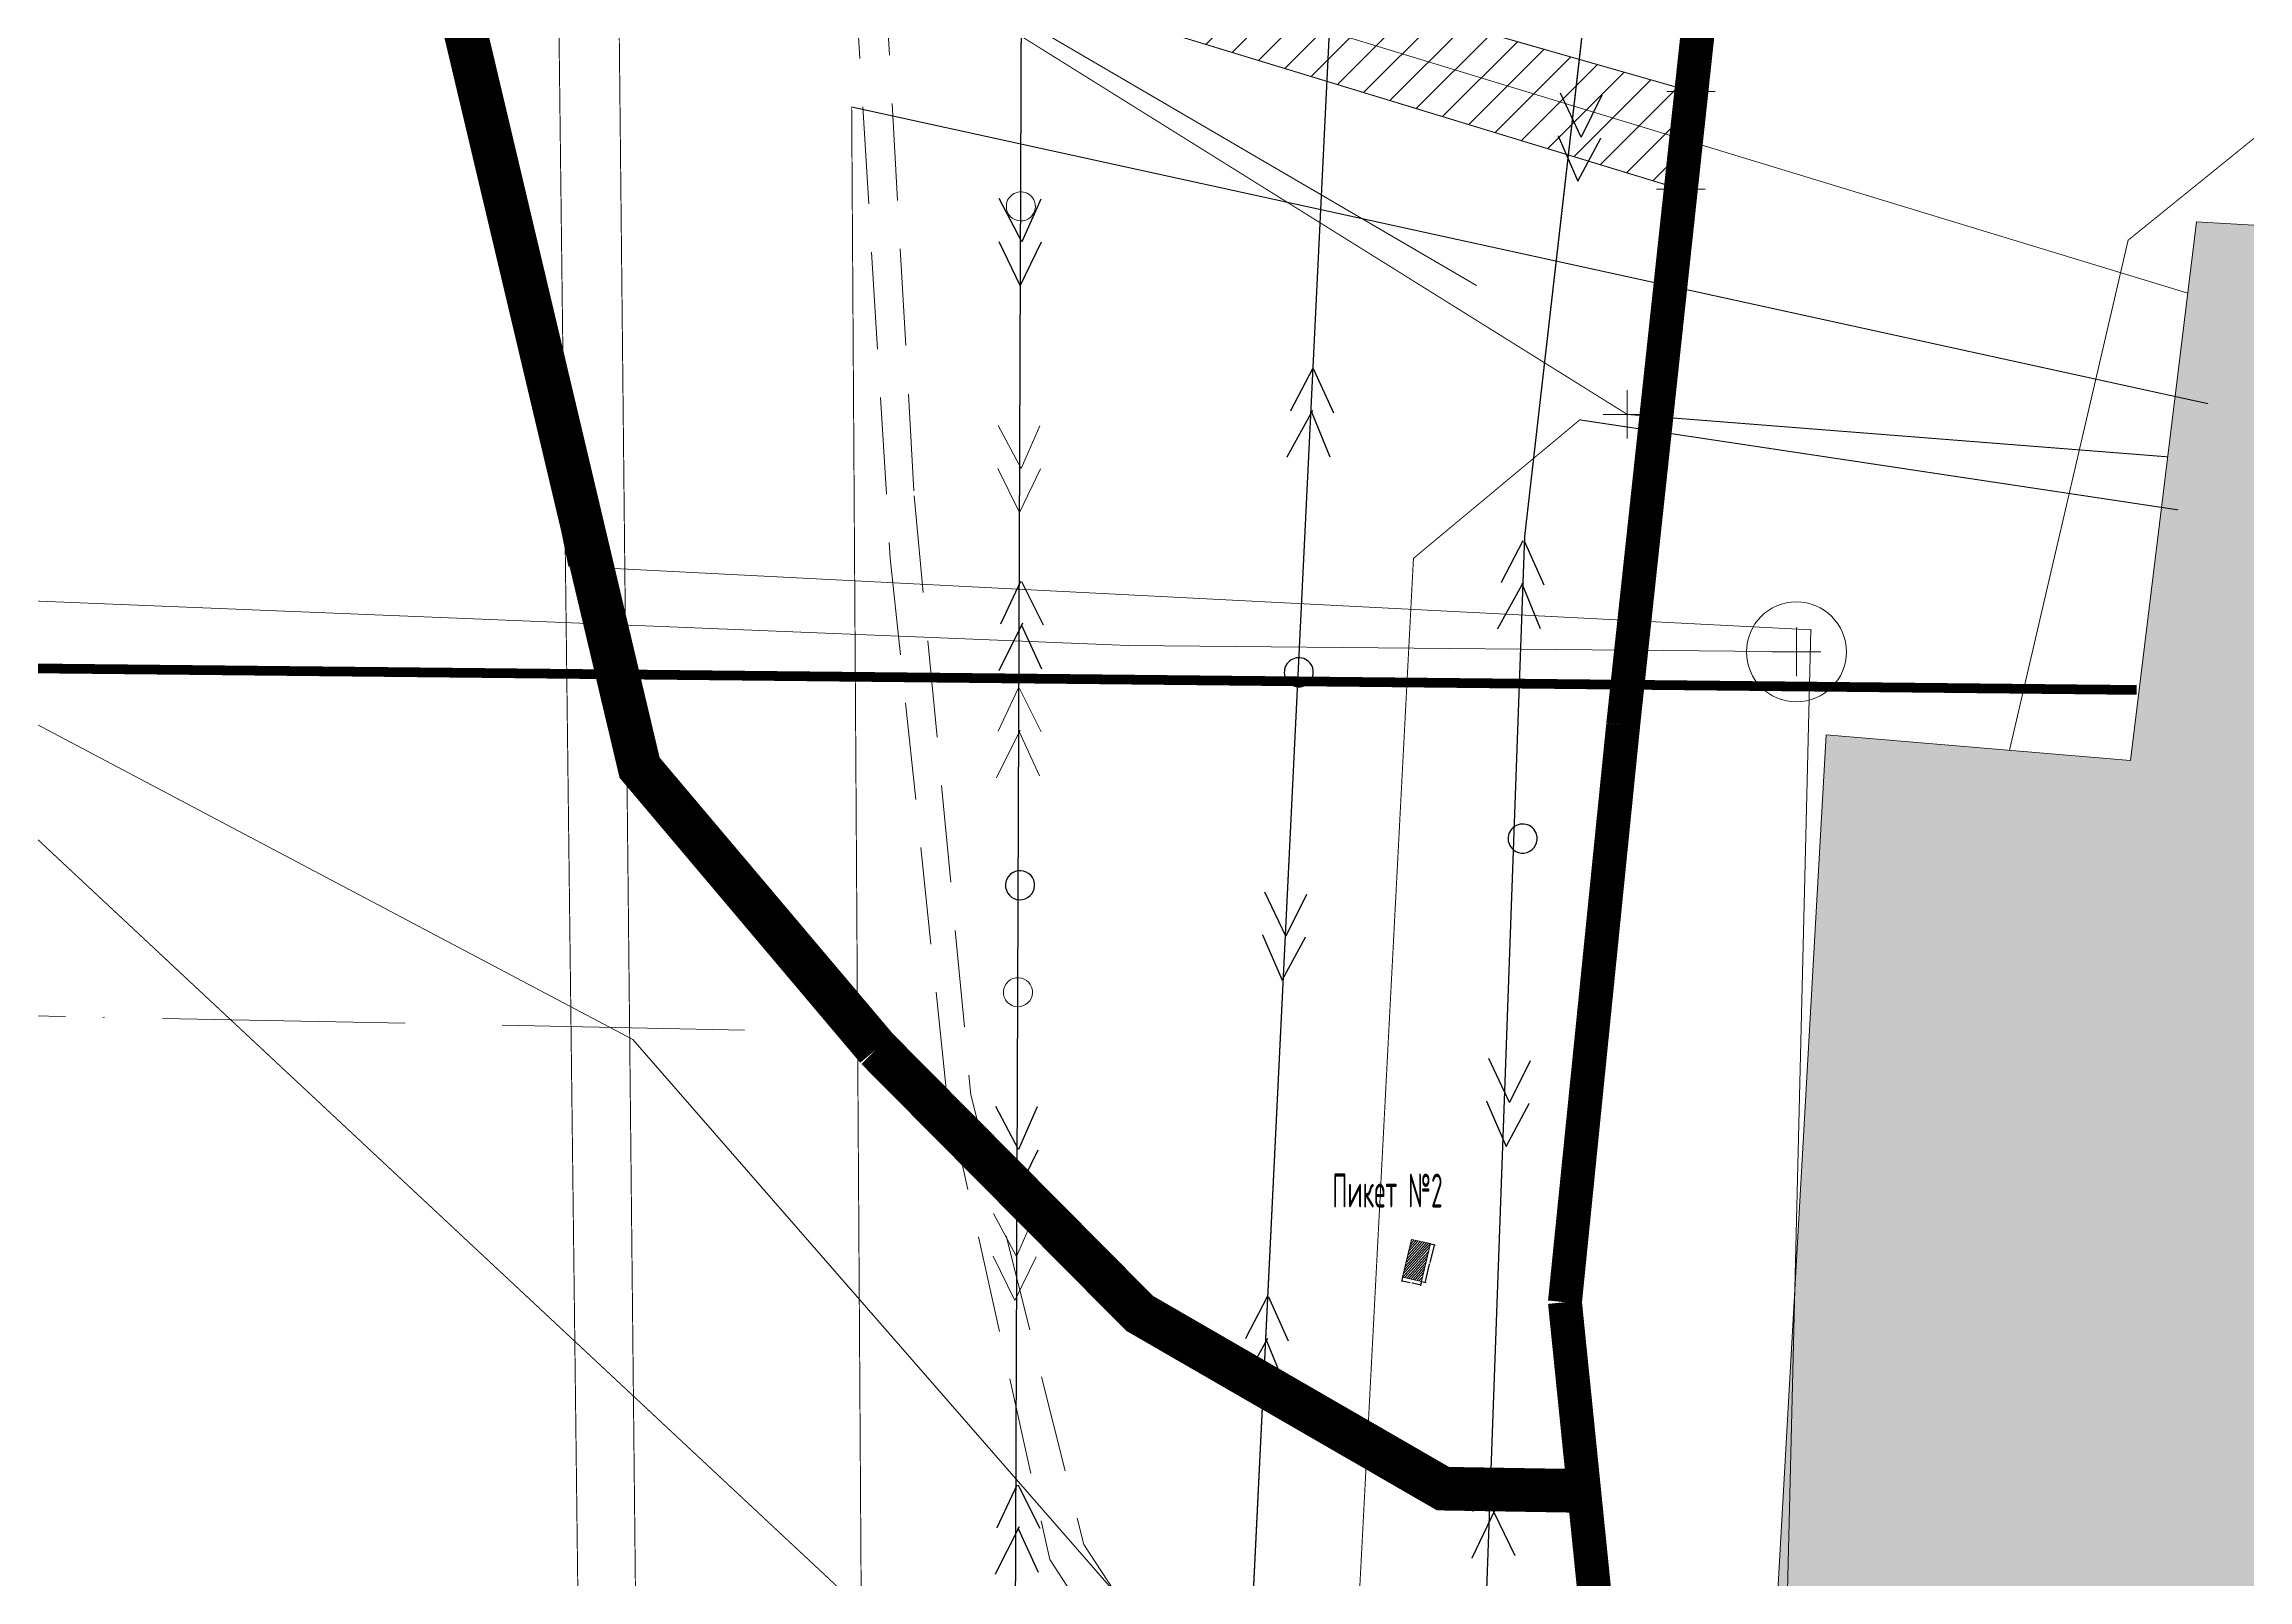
# Model space of a CAD drawing. Header units: millimetres. Extents: x 519 to 9564855, y -810 to 5021775.
# Drawn here: x 9530375.5 to 9530829.8, y 4995339.7 to 4995656.5 of the extents above; entities that cross this region are included whole.
import ezdxf

# ---------------------------------------------------------------- set-up
doc = ezdxf.new("R2010")
doc.units = ezdxf.units.MM
doc.header["$LTSCALE"] = 2
doc.header["$MEASUREMENT"] = 0
doc.header["$PDMODE"] = 2
doc.header["$PDSIZE"] = 5
for name, pattern in [('92051501$0$DASHED', [0.75, 0.5, -0.25]), ('92051501$0$GROUND1', [60, 50, -10]), ('92051501$0$GROUND2', [35, 25, -10]), ('DASHED', [0.75, 0.5, -0.25]), ('HIDDEN2', [4.7625, 3.175, -1.5875])]:
    doc.linetypes.add(name, pattern=pattern)
for name, color, linetype in [('FIBERGLASS', 212, 'Continuous'), ('Layer1', 1, 'Continuous'), ('OilColl&Flowlines', 3, 'Continuous'), ('PPLINE_WAT', 7, 'WTR_LINE'), ('ROAD_ASF', 9, 'Continuous'), ('ROAD_FIELD', 255, '92051501$0$GROUND2'), ('ROAD_GROUND', 9, 'Continuous'), ('водавод', 5, 'Continuous'), ('Скважины 2019г.', 241, 'Continuous'), ('Скважины на 2015 год', 7, 'Continuous')]:
    doc.layers.add(name, color=color, linetype=linetype)
for name, color, linetype, lineweight in [('Land lease as of 24.06.2004', 47, 'HIDDEN2', 70), ('PPLINE_GAS', 4, 'GAS_LINE', 30), ('СНГ_трубопроводы', 244, 'Continuous', 50), ('Электро', 1, 'Continuous', 30), ('Электроснаб', 1, 'Continuous', 18), ('Электроснабжене', 1, 'Continuous', 18)]:
    doc.layers.add(name, color=color, linetype=linetype, lineweight=lineweight)
doc.styles.add('92051501$0$STANDARD', font='simplex.shx')
doc.styles.get("Standard").update_dxf_attribs({"font": 'isocpeur.ttf', "width": 0.5})
doc.linetypes.add('GAS_LINE', pattern='A,0.5,-0.2,["G",92051501$0$STANDARD,S=0.1,R=0,X=-0.1,Y=-0.05],-0.05', length=0.75)
doc.linetypes.add('WTR_LINE', pattern='A,0.5,-0.2,["W",92051501$0$STANDARD,S=0.1,R=0,X=-0.1,Y=-0.05],-0.05', length=0.75)
doc.dimstyles.get("Standard").update_dxf_attribs({"dimtxt": 0.18, "dimasz": 0.18, "dimexe": 0.18, "dimexo": 0.0625, "dimgap": 0.09, "dimtad": 0, "dimtih": 1, "dimtoh": 1, "dimdec": 4, "dimzin": 0, "dimdsep": 46, "dimtxsty": 'Standard', "dimcen": 0.09, "dimadec": 0, "dimazin": 0, "dimtfac": 1, "dimtdec": 4, "dimtofl": 0, "dimtmove": 0, "dimatfit": 3, "dimfxl": 0, "dimtolj": 1, "dimtzin": 0, "dimarcsym": 0})

# ---------------------------------------------------------------- blocks, each defined once
blk = doc.blocks.new('*D27')
at = {"color": 0, "lineweight": -2, "transparency": 16777216}
for p, q in [((9530662.03, 4995408.71), (9530661.18, 4995405.17)), ((9530661.34, 4995409.06), (9530662.25, 4995408.84)), ((9530660.24, 4995401.28), (9530661.09, 4995404.81)), ((9530659.46, 4995401.28), (9530660.37, 4995401.06))]:
    blk.add_line(p, q, dxfattribs=at)
for points in [[(9530662.01, 4995408.71), (9530662.06, 4995408.7), (9530662.08, 4995408.88)], [(9530660.21, 4995401.29), (9530660.27, 4995401.27), (9530660.2, 4995401.1)]]:
    blk.add_solid(points, dxfattribs=at)
at = {"layer": 'DEFPOINTS', "color": 0, "lineweight": -2, "transparency": 16777216}
for p in [(9530661.28, 4995409.07), (9530659.4, 4995401.3), (9530660.2, 4995401.1)]:
    blk.add_point(p, dxfattribs=at)
at = {"color": 0, "lineweight": 0, "transparency": 16777216, "insert": (9530661.14, 4995404.99), "char_height": 0.18, "attachment_point": 5}
blk.add_mtext('\\A1;8.0000', dxfattribs=at)
blk = doc.blocks.new('*D28')
at = {"color": 0, "lineweight": -2, "transparency": 16777216}
for p, q in [((9530655.49, 4995402.11), (9530655.29, 4995401.25)), ((9530655.51, 4995401.39), (9530657.03, 4995401.05)), ((9530659.06, 4995400.59), (9530657.54, 4995400.93)), ((9530659.39, 4995401.24), (9530659.2, 4995400.38))]:
    blk.add_line(p, q, dxfattribs=at)
for points in [[(9530655.51, 4995401.42), (9530655.5, 4995401.36), (9530655.33, 4995401.43)], [(9530659.07, 4995400.62), (9530659.05, 4995400.56), (9530659.23, 4995400.55)]]:
    blk.add_solid(points, dxfattribs=at)
at = {"layer": 'DEFPOINTS', "color": 0, "lineweight": -2, "transparency": 16777216}
for p in [(9530655.5, 4995402.18), (9530659.23, 4995400.55), (9530659.4, 4995401.3)]:
    blk.add_point(p, dxfattribs=at)
at = {"color": 0, "lineweight": 0, "transparency": 16777216, "insert": (9530657.28, 4995400.99), "char_height": 0.18, "attachment_point": 5}
blk.add_mtext('\\A1;4.0000', dxfattribs=at)

msp = doc.modelspace()

# ---------------------------------------------------------------- hatches: boundary and pattern name
at = {"lineweight": 0}
h = msp.add_hatch(dxfattribs=at)
h.set_pattern_fill('ANSI31', color=256, scale=3, angle=3, style=0)
h.set_pattern_definition([(48, (2e-07, 3e-08), (-0.278679309554, 0.250923977385), [])])
h.paths.add_polyline_path([(9530659.40236, 4995401.2969), (9530661.28345, 4995409.07259), (9530657.38105, 4995409.95081), (9530655.49996, 4995402.17511)])
at = {"layer": 'Скважины на 2015 год', "linetype": 'ByBlock', "lineweight": 0, "ltscale": 5}
h = msp.add_hatch(color=5, dxfattribs=at)
h.paths.add_polyline_path([(9530805.61651, 4995508.68813), (9530819.182, 4995619.791), (9530904.52888, 4995614.95434), (9530911.12794, 4995698.22004), (9530982.589, 4995696.397), (9531100.72, 4995697.03), (9531083.73, 4995330.44), (9531124.26, 4995324.38), (9531120.63, 4995239.2), (9531076.56, 4995236.27), (9531057.11, 4995223.88), (9531026.3908, 4995177.59186), (9530724.97244, 4995197.21636), (9530742.875, 4995513.972)])
h.paths.add_polyline_path([(9530852.69888, 4995481.11432), (9530916.32169, 4995510.78212), (9530902.62885, 4995540.14649), (9530839.00605, 4995510.47869)], flags=24)
at = {"layer": 'Электроснаб', "linetype": 'ByBlock', "lineweight": 0, "ltscale": 50}
h = msp.add_hatch(dxfattribs=at)
h.set_pattern_fill('ANSI31', color=6, scale=40)
h.set_pattern_definition([(45, (0, 0), (-3.535533906, 3.535533906), [])])
h.paths.add_polyline_path([(9530475.86491, 4996107.68157), (9530466.4, 4996105.7), (9530472.98598, 4996070.62604), (9530477.45462, 4996070.65339), (9530477.48697, 4996065.36721), (9530484.43833, 4996063.74657)])
h.paths.add_polyline_path([(9530484.43833, 4996063.74657), (9530477.48697, 4996065.36721), (9530473.97748, 4996065.34574), (9530486.24771, 4996000), (9530496.87776, 4996000)])
h.paths.add_polyline_path([(9530471.9, 4996128), (9530448.8, 4996123.2), (9530452.09443, 4996110.72109), (9530464.03886, 4996113.82954), (9530464.06905, 4996113.8374), (9530472.27951, 4996070.62172), (9530472.98598, 4996070.62604), (9530466.4, 4996105.7), (9530475.86491, 4996107.68157)])
h.paths.add_polyline_path([(9530496.87776, 4996000), (9530486.24771, 4996000), (9530499.3877, 4995930.02235), (9530536.73907, 4995739.15421), (9530545.7, 4995739.5), (9530545.74984, 4995749.55211)])
h.paths.add_polyline_path([(9530548.87924, 4995733.5153), (9530545.74984, 4995749.55211), (9530545.7, 4995739.5), (9530536.73907, 4995739.15421), (9530542.64589, 4995708.96997)])
h.paths.add_polyline_path([(9530548.87924, 4995733.5153), (9530542.64589, 4995708.96997), (9530549, 4995676.5), (9530549.20199, 4995676.43838), (9530555.31776, 4995700.52071)])
h.paths.add_polyline_path([(9530577.08023, 4995686.15553), (9530557, 4995691.9), (9530555.31776, 4995700.52071), (9530549.20199, 4995676.43838), (9530577.01239, 4995667.95443)])
h.paths.add_polyline_path([(9530577.08023, 4995686.15553), (9530577.01239, 4995667.95443), (9530712.9, 4995626.5), (9530715, 4995646.7)])

# ---------------------------------------------------------------- linework, layer by layer
at = {"color": 0, "linetype": 'ByBlock', "lineweight": 0, "ltscale": 80}
for p, q in [((9530655.49996, 4995402.17511), (9530657.38105, 4995409.95081)), ((9530661.28345, 4995409.07259), (9530657.38105, 4995409.95081)), ((9530659.40236, 4995401.2969), (9530661.28345, 4995409.07259)), ((9530659.40236, 4995401.2969), (9530655.49996, 4995402.17511))]:
    msp.add_line(p, q, dxfattribs=at)
at = {"color": 4, "linetype": 'ByBlock', "lineweight": 0, "ltscale": 50}
msp.add_circle((9530736.72, 4995531.11), 10.2995, dxfattribs=at)
msp.add_point((9530736.72, 4995531.11), dxfattribs=at)
at = {"layer": 'FIBERGLASS', "color": 5, "linetype": '92051501$0$DASHED', "lineweight": 0, "ltscale": 20}
for p, q in [((9530542.43785, 4995673.41593), (9530549.92225, 4995550.41149)), ((9530548.61951, 4995674.14474), (9530554.84477, 4995563.27119)), ((9530554.84477, 4995563.27119), (9530566.53105, 4995439.78521)), ((9530554.84477, 4995563.27119), (9530566.53105, 4995439.78521)), ((9530549.92225, 4995550.41149), (9530561.58506, 4995439.7667)), ((9530561.58506, 4995439.7667), (9530582.82062, 4995343.96294)), ((9530566.53105, 4995439.78521), (9530589.79296, 4995347.05993)), ((9530589.79296, 4995347.05993), (9530697.58208, 4995182.48399)), ((9530582.82062, 4995343.96294), (9530689.10369, 4995180.55515))]:
    msp.add_line(p, q, dxfattribs=at)
at = {"layer": 'FIBERGLASS', "color": 3, "linetype": 'ByBlock', "lineweight": 0, "ltscale": 50, "const_width": 0.2}
msp.add_lwpolyline([(9529366.4667, 4997403.7465), (9529741.26666, 4996500.95701), (9529818.7477, 4996314.3266), (9529857.2424, 4996261.7656), (9530067.141, 4996017.978), (9530314.74518, 4995835.32196), (9530437.3451, 4995745.1597), (9530595.23581, 4995646.6188), (9530701.85, 4995580.08), (9530813.26463, 4995571.32707)], dxfattribs=at)
at = {"layer": 'Land lease as of 24.06.2004', "color": 35, "linetype": 'DASHED', "lineweight": 0, "ltscale": 5, "const_width": 7}
for points in [[(9530701, 4995516), (9530718, 4995674)], [(9530701, 4995516), (9530689, 4995397)], [(9530710, 4995190), (9530689, 4995397)]]:
    msp.add_lwpolyline(points, dxfattribs=at)
at = {"layer": 'Layer1', "color": 0, "linetype": 'ByBlock', "lineweight": 0, "ltscale": 7}
msp.add_lwpolyline([(9530705.86, 4995224.04), (9530694.2161, 4995224.7241), (9530496.8516, 4995451.2056), (9530321.195, 4995544.0739), (9530194.95182, 4995724.42032), (9529958.1212, 4996062.6051), (9529913.3441, 4996125.1016), (9529861.114, 4996201.55859), (9529820.4402, 4996261.5967), (9529804.0007, 4996285.0545), (9529552.49028, 4996889.06007), (9529469.41148, 4997088.57491), (9529372.94876, 4997320.23138), (9529335.4325, 4997410.4927), (9529333.52687, 4997409.72992), (9529332.368, 4997409.2843), (9529331.3384, 4997408.9399), (9529329.6465, 4997412.7738), (9529323.0895, 4997417.5883), (9529323.7919, 4997418.5782), (9529325.3863, 4997419.3087)], dxfattribs=at)
at = {"layer": 'OilColl&Flowlines', "lineweight": 0, "const_width": 2}
for points in [[(9530806.837, 4995523.255), (9530339.037, 4995528.055), (9530144.337, 4995536.055), (9530050.037, 4995550.355), (9529994.137, 4995575.755), (9529937.937, 4995624.755), (9529375.237, 4996306.955), (9528765.35976, 4997356.77311), (9528762.737, 4997359.155), (9528761.337, 4997358.355), (9528740.537, 4997345.955), (9528751.237, 4997325.455)], [(9530806.837, 4995523.255), (9530339.037, 4995528.055), (9530144.337, 4995536.055), (9530050.037, 4995550.355), (9529994.137, 4995575.755), (9529937.937, 4995624.755), (9529375.237, 4996306.955), (9528770.50245, 4997347.9207)]]:
    msp.add_lwpolyline(points, dxfattribs=at)
at = {"layer": 'PPLINE_GAS', "lineweight": 0, "ltscale": 25}
for p, q in [((9530321.37, 4995543.76), (9530599, 4995532.42)), ((9530599, 4995532.42), (9530738.71, 4995531.15))]:
    msp.add_line(p, q, dxfattribs=at)
at = {"layer": 'PPLINE_GAS', "lineweight": 0, "ltscale": 50, "const_width": 0.2, "elevation": -22.11667}
msp.add_lwpolyline([(9531428.43368, 4995646.2956), (9531421.9011, 4995614.96949), (9531056.33128, 4995710.59703), (9530920.87655, 4995709.72907), (9530805.09982, 4995616.00193)], dxfattribs=at)
at = {"layer": 'PPLINE_GAS', "lineweight": 0, "ltscale": 50, "const_width": 0.2}
msp.add_lwpolyline([(9530805.09982, 4995616.00193), (9530780.63798, 4995510.79174)], dxfattribs=at)
at = {"layer": 'PPLINE_WAT', "lineweight": 0}
for points in [[(9529883.32282, 4997282.6639), (9530269.337, 4996603.155), (9530483.637, 4995548.755), (9530739.837, 4995535.655)], [(9530739.72262, 4995535.66085), (9530732.11524, 4995224.23663)]]:
    msp.add_lwpolyline(points, dxfattribs=at)
at = {"layer": 'ROAD_ASF', "color": 252, "linetype": 'ByBlock', "lineweight": 0, "const_width": 9, "flags": 128}
msp.add_lwpolyline([(9530547.17638, 4995449.2736), (9530498.24565, 4995507.22834), (9530450.45834, 4995709.22274), (9530357.64544, 4996213.1923), (9530336.67243, 4996336.47039), (9530300.77759, 4996533.05073), (9530255.65976, 4996678.56575), (9530156.87029, 4996851.90357)], dxfattribs=at)
at = {"layer": 'ROAD_FIELD', "lineweight": 0, "flags": 128}
msp.add_lwpolyline([(9525235.764, 4999937.663), (9525214.39793, 4999829.87718), (9525321.24899, 4999667.56701), (9525352.23578, 4999589.6154), (9525343.68774, 4999507.39244), (9525314.86562, 4999410.99821), (9525458.57511, 4999034.13591), (9525576.409, 4998966.23), (9526584.332, 4998370.48), (9527466.568, 4997825.709), (9528210.595, 4997352.658), (9528869.07269, 4996898.17941), (9528972.75783, 4996662.28052), (9529123.69984, 4996420.82557), (9529215.75408, 4996285.60314), (9529485.58681, 4996011.89516), (9529675.24078, 4995836.771), (9529872.299, 4995626.546), (9529974.57266, 4995534.13463), (9530170.987, 4995478.846), (9530259.524, 4995458.31), (9530549.231, 4995452.531), (9530549.231, 4995452.531), (9530549.231, 4995452.531), (9530549.231, 4995452.531)], dxfattribs=at)
at = {"layer": 'ROAD_FIELD', "linetype": '92051501$0$GROUND1', "lineweight": 0}
msp.add_lwpolyline([(9528141.037, 4997533.455), (9528157.237, 4997016.555), (9528167.837, 4996637.255), (9528194.237, 4995623.855), (9528179.537, 4995423.155), (9528144.137, 4995197.755), (9528175.637, 4995235.355), (9528263.037, 4995273.855), (9528445.537, 4995407.855), (9528674.437, 4995530.655), (9528943.637, 4995664.755), (9528969.437, 4995666.755), (9529352.937, 4995551.255), (9529540.57899, 4995513.34668), (9529950.237, 4995430.355), (9530122.90704, 4995390.99497), (9530268.337, 4995442.655), (9530387.95842, 4995455.74803)], dxfattribs=at)
at = {"layer": 'ROAD_GROUND', "color": 252, "lineweight": 0, "const_width": 9}
msp.add_lwpolyline([(9530547.17638, 4995449.2736), (9530589.39476, 4995406.71846), (9530601.32334, 4995394.69474), (9530621.56985, 4995382.99369), (9530663.86734, 4995358.54874), (9530690.54846, 4995358.11112)], dxfattribs=at)
at = {"layer": 'водавод', "color": 5, "linetype": 'ByBlock', "lineweight": 0, "ltscale": 50, "const_width": 0.2}
msp.add_lwpolyline([(9530692.84, 4995223.1), (9530587.7339, 4995292.7989), (9530310.10361, 4995552.30313), (9530258.7695, 4995637.4242), (9530100.15255, 4995864.29945), (9530096.56465, 4995869.43135), (9530086.75579, 4995883.4613), (9530073.9541, 4995901.77199), (9530035.89085, 4995956.21517), (9529934.3598, 4996101.4385), (9529867.015, 4996187.8337), (9529825.58227, 4996251.51486), (9529818.5918, 4996269.2838), (9529804.7664, 4996289.0861), (9529738.86292, 4996447.31373), (9529651.32944, 4996657.47279), (9529531.82243, 4996944.3971), (9529455.82454, 4997126.86039), (9529449.1388, 4997142.91218), (9529408.37217, 4997240.78874), (9529354.23365, 4997370.76988), (9529334.62668, 4997417.84425)], dxfattribs=at)
at = {"layer": 'водавод', "color": 5, "linetype": 'ByBlock', "lineweight": 0, "ltscale": 50}
msp.add_point((9530701.85, 4995580.08), dxfattribs=at)
at = {"layer": 'Скважины 2019г.', "color": 0, "linetype": 'ByBlock', "lineweight": 0, "ltscale": 50, "const_width": 0.2}
msp.add_lwpolyline([(9530715, 4995646.7), (9530712.9, 4995626.5), (9530549, 4995676.5), (9530463.6, 4996112.9), (9530452.1, 4996110.7), (9530448.8, 4996123.2), (9530471.9, 4996128), (9530557, 4995691.9), (9530715, 4995646.7)], dxfattribs=at)
at = {"layer": 'Скважины 2019г.', "color": 0, "linetype": 'ByBlock', "lineweight": 0, "ltscale": 50}
for p in [(9530715, 4995646.7), (9530712.9, 4995626.5)]:
    msp.add_point(p, dxfattribs=at)
at = {"layer": 'Скважины на 2015 год', "color": 5, "linetype": 'ByBlock', "lineweight": 0, "ltscale": 5}
for p, q in [((9530805.61651, 4995508.68813), (9530819.182, 4995619.791)), ((9530819.182, 4995619.791), (9530904.52888, 4995614.95434)), ((9530724.97244, 4995197.21636), (9530742.875, 4995513.972)), ((9530742.875, 4995513.972), (9530805.61651, 4995508.68813))]:
    msp.add_line(p, q, dxfattribs=at)
at = {"layer": 'СНГ_трубопроводы', "color": 5, "linetype": '92051501$0$GROUND1', "lineweight": 0, "ltscale": 2}
msp.add_line((9530083.67948, 4995949.77941), (9530694.99202, 4995592.5173), dxfattribs=at)
at = {"layer": 'Электро'}
for p, q in [((9530573.81914, 4994811.1866), (9530585.91914, 4998057.6866)), ((9530642.71914, 4995706.9866), (9530602.51914, 4994880.8866)), ((9530680.71914, 4995554.8866), (9530696.51914, 4995692.7866)), ((9530692.36875, 4995637.26695), (9530688.05399, 4995646.34254)), ((9530696.61691, 4995645.88587), (9530692.36875, 4995637.26695)), ((9530687.58359, 4995637.52215), (9530691.63305, 4995628.20799)), ((9530691.63305, 4995628.20799), (9530696.39835, 4995637.05205)), ((9530577.06406, 4995615.69873), (9530572.35726, 4995624.57732)), ((9530580.93195, 4995624.49487), (9530577.06406, 4995615.69873)), ((9530572.27232, 4995615.74481), (9530576.7245, 4995606.61629)), ((9530576.7245, 4995606.61629), (9530581.09921, 4995615.65993)), ((9530636.94647, 4995589.44775), (9530632.44646, 4995580.84227)), ((9530637.19832, 4995589.43432), (9530641.26123, 4995580.37216)), ((9530636.9932, 4995580.85251), (9530631.68388, 4995571.27928)), ((9530636.72792, 4995580.61393), (9530640.52553, 4995571.3132)), ((9530672.01914, 4995313.2866), (9530680.71914, 4995554.8866)), ((9530680.33239, 4995554.03968), (9530675.83238, 4995545.4342)), ((9530680.58424, 4995554.02625), (9530684.64715, 4995544.96409)), ((9530576.73574, 4995545.59087), (9530572.61565, 4995536.79716)), ((9530576.98793, 4995545.58844), (9530581.44254, 4995536.71228)), ((9530680.37913, 4995545.44444), (9530675.06981, 4995535.87121)), ((9530680.11384, 4995545.20586), (9530683.91146, 4995535.90512)), ((9530577.15762, 4995537.00586), (9530572.27124, 4995527.21)), ((9530576.903, 4995536.75593), (9530581.10298, 4995527.62983)), ((9530631.46583, 4995472.47433), (9530627.15108, 4995481.54991)), ((9530635.714, 4995481.09324), (9530631.46583, 4995472.47433)), ((9530626.68067, 4995472.72952), (9530630.73014, 4995463.41536)), ((9530630.73014, 4995463.41536), (9530635.49544, 4995472.25942)), ((9530677.59776, 4995438.17927), (9530673.283, 4995447.25486)), ((9530681.84592, 4995446.79819), (9530677.59776, 4995438.17927)), ((9530576.36632, 4995428.48971), (9530571.65951, 4995437.3683)), ((9530580.23421, 4995437.28584), (9530576.36632, 4995428.48971)), ((9530672.8126, 4995438.43447), (9530676.86206, 4995429.1203)), ((9530676.86206, 4995429.1203), (9530681.62737, 4995437.96436)), ((9530571.57458, 4995428.53578), (9530576.02675, 4995419.40726)), ((9530576.02675, 4995419.40726), (9530580.40146, 4995428.4509)), ((9530627.63434, 4995398.08592), (9530623.13433, 4995389.48044)), ((9530627.88619, 4995398.07249), (9530631.9491, 4995389.01033)), ((9530627.68108, 4995389.49068), (9530622.37176, 4995379.91745)), ((9530627.41579, 4995389.2521), (9530631.21341, 4995379.95137)), ((9530673.99521, 4995362.68385), (9530670.01718, 4995353.82498)), ((9530674.24742, 4995362.68548), (9530678.84429, 4995353.88215)), ((9530576.04136, 4995359.28514), (9530571.92127, 4995350.49143)), ((9530576.29355, 4995359.28271), (9530580.74816, 4995350.40655)), ((9530674.5552, 4995354.10675), (9530669.82709, 4995344.23351)), ((9530674.30463, 4995353.85275), (9530678.65093, 4995344.79542)), ((9530576.46324, 4995350.70014), (9530571.57686, 4995340.90427)), ((9530576.20862, 4995350.4502), (9530580.4086, 4995341.3241))]:
    msp.add_line(p, q, dxfattribs=at)
for centre, start, end in [((9530634.14589, 4995526.9061), 17.5436722, 197.5436722), ((9530634.14589, 4995526.9061), 197.5436722, 17.5436722), ((9530680.27781, 4995492.61105), 17.5436722, 197.5436722), ((9530680.27781, 4995492.61105), 197.5436722, 17.5436722), ((9530576.66782, 4995482.98659), 20.0454833, 200.0454833), ((9530576.66782, 4995482.98659), 200.0454833, 20.0454833)]:
    msp.add_arc(centre, 3, start, end, dxfattribs=at)
at = {"layer": 'Электроснаб', "color": 1, "linetype": 'ByBlock', "lineweight": 0}
msp.add_line((9530573.81914, 4994811.1866), (9530585.91914, 4998057.6866), dxfattribs=at)
at = {"layer": 'Электроснаб', "color": 1, "lineweight": 0}
for p, q in [((9530642.71914, 4995706.9866), (9530602.51914, 4994880.8866)), ((9530680.71914, 4995554.8866), (9530696.51914, 4995692.7866)), ((9530692.36875, 4995637.26695), (9530688.05399, 4995646.34254)), ((9530696.61691, 4995645.88587), (9530692.36875, 4995637.26695)), ((9530687.58359, 4995637.52215), (9530691.63305, 4995628.20799)), ((9530691.63305, 4995628.20799), (9530696.39835, 4995637.05205)), ((9530636.94647, 4995589.44775), (9530632.44646, 4995580.84227)), ((9530637.19832, 4995589.43432), (9530641.26123, 4995580.37216)), ((9530636.9932, 4995580.85251), (9530631.68388, 4995571.27928)), ((9530576.88964, 4995568.90047), (9530572.18284, 4995577.77906)), ((9530580.75753, 4995577.69661), (9530576.88964, 4995568.90047)), ((9530636.72792, 4995580.61393), (9530640.52553, 4995571.3132)), ((9530572.0979, 4995568.94655), (9530576.55008, 4995559.81803)), ((9530576.55008, 4995559.81803), (9530580.92479, 4995568.86167)), ((9530672.01914, 4995313.2866), (9530680.71914, 4995554.8866)), ((9530680.33239, 4995554.03968), (9530675.83238, 4995545.4342)), ((9530680.58424, 4995554.02625), (9530684.64715, 4995544.96409)), ((9530680.37913, 4995545.44444), (9530675.06981, 4995535.87121)), ((9530680.11384, 4995545.20586), (9530683.91146, 4995535.90512)), ((9530576.30868, 4995523.52695), (9530572.18859, 4995514.73324)), ((9530576.56087, 4995523.52453), (9530581.01548, 4995514.64836)), ((9530576.73056, 4995514.94195), (9530571.84418, 4995505.14608)), ((9530576.47594, 4995514.69202), (9530580.67592, 4995505.56591)), ((9530631.46583, 4995472.47433), (9530627.15108, 4995481.54991)), ((9530635.714, 4995481.09324), (9530631.46583, 4995472.47433)), ((9530626.68067, 4995472.72952), (9530630.73014, 4995463.41536)), ((9530630.73014, 4995463.41536), (9530635.49544, 4995472.25942)), ((9530677.59776, 4995438.17927), (9530673.283, 4995447.25486)), ((9530681.84592, 4995446.79819), (9530677.59776, 4995438.17927)), ((9530672.8126, 4995438.43447), (9530676.86206, 4995429.1203)), ((9530676.86206, 4995429.1203), (9530681.62737, 4995437.96436)), ((9530575.93926, 4995406.42579), (9530571.23246, 4995415.30438)), ((9530579.80715, 4995415.22193), (9530575.93926, 4995406.42579)), ((9530571.14752, 4995406.47187), (9530575.5997, 4995397.34335)), ((9530575.5997, 4995397.34335), (9530579.97441, 4995406.38699)), ((9530627.63434, 4995398.08592), (9530623.13433, 4995389.48044)), ((9530627.88619, 4995398.07249), (9530631.9491, 4995389.01033)), ((9530627.68108, 4995389.49068), (9530622.37176, 4995379.91745)), ((9530627.41579, 4995389.2521), (9530631.21341, 4995379.95137)), ((9530673.99521, 4995362.68385), (9530670.01718, 4995353.82498)), ((9530674.24742, 4995362.68548), (9530678.84429, 4995353.88215)), ((9530576.04136, 4995359.28514), (9530571.92127, 4995350.49143)), ((9530576.29355, 4995359.28271), (9530580.74816, 4995350.40655)), ((9530674.5552, 4995354.10675), (9530669.82709, 4995344.23351)), ((9530674.30463, 4995353.85275), (9530678.65093, 4995344.79542)), ((9530576.46324, 4995350.70014), (9530571.57686, 4995340.90427)), ((9530576.20862, 4995350.4502), (9530580.4086, 4995341.3241))]:
    msp.add_line(p, q, dxfattribs=at)
at = {"layer": 'Электроснаб', "linetype": 'ByBlock', "lineweight": 0, "ltscale": 50}
msp.add_line((9530554.32975, 4995685.29928), (9530817.38843, 4995605.10148), dxfattribs=at)
at = {"layer": 'Электроснаб', "color": 1, "lineweight": 0}
for centre, start, end in [((9530576.84472, 4995622.96761), 20.0454832, 200.0454832), ((9530576.84472, 4995622.96761), 200.0454832, 20.0454832), ((9530634.14589, 4995526.9061), 17.5436722, 197.5436722), ((9530634.14589, 4995526.9061), 197.5436722, 17.5436722), ((9530680.27781, 4995492.61105), 17.5436722, 197.5436722), ((9530680.27781, 4995492.61105), 197.5436722, 17.5436722), ((9530576.24077, 4995460.92267), 20.0454833, 200.0454833), ((9530576.24077, 4995460.92267), 200.0454833, 20.0454833)]:
    msp.add_arc(centre, 3, start, end, dxfattribs=at)
at = {"layer": 'Электроснабжене', "color": 1, "linetype": 'ByBlock', "lineweight": 0}
msp.add_line((9530573.81914, 4994811.1866), (9530585.91914, 4998057.6866), dxfattribs=at)
at = {"layer": 'Электроснабжене', "color": 1, "lineweight": 0}
for p, q in [((9530642.71914, 4995706.9866), (9530602.51914, 4994880.8866)), ((9530680.71914, 4995554.8866), (9530696.51914, 4995692.7866)), ((9530692.36875, 4995637.26695), (9530688.05399, 4995646.34254)), ((9530696.61691, 4995645.88587), (9530692.36875, 4995637.26695)), ((9530687.58359, 4995637.52215), (9530691.63305, 4995628.20799)), ((9530691.63305, 4995628.20799), (9530696.39835, 4995637.05205)), ((9530636.94647, 4995589.44775), (9530632.44646, 4995580.84227)), ((9530637.19832, 4995589.43432), (9530641.26123, 4995580.37216)), ((9530636.9932, 4995580.85251), (9530631.68388, 4995571.27928)), ((9530576.88964, 4995568.90047), (9530572.18284, 4995577.77906)), ((9530580.75753, 4995577.69661), (9530576.88964, 4995568.90047)), ((9530636.72792, 4995580.61393), (9530640.52553, 4995571.3132)), ((9530572.0979, 4995568.94655), (9530576.55008, 4995559.81803)), ((9530576.55008, 4995559.81803), (9530580.92479, 4995568.86167)), ((9530672.01914, 4995313.2866), (9530680.71914, 4995554.8866)), ((9530680.33239, 4995554.03968), (9530675.83238, 4995545.4342)), ((9530680.58424, 4995554.02625), (9530684.64715, 4995544.96409)), ((9530680.37913, 4995545.44444), (9530675.06981, 4995535.87121)), ((9530680.11384, 4995545.20586), (9530683.91146, 4995535.90512)), ((9530576.30868, 4995523.52695), (9530572.18859, 4995514.73324)), ((9530576.56087, 4995523.52453), (9530581.01548, 4995514.64836)), ((9530576.73056, 4995514.94195), (9530571.84418, 4995505.14608)), ((9530576.47594, 4995514.69202), (9530580.67592, 4995505.56591)), ((9530631.46583, 4995472.47433), (9530627.15108, 4995481.54991)), ((9530635.714, 4995481.09324), (9530631.46583, 4995472.47433)), ((9530626.68067, 4995472.72952), (9530630.73014, 4995463.41536)), ((9530630.73014, 4995463.41536), (9530635.49544, 4995472.25942)), ((9530677.59776, 4995438.17927), (9530673.283, 4995447.25486)), ((9530681.84592, 4995446.79819), (9530677.59776, 4995438.17927)), ((9530672.8126, 4995438.43447), (9530676.86206, 4995429.1203)), ((9530676.86206, 4995429.1203), (9530681.62737, 4995437.96436)), ((9530575.93926, 4995406.42579), (9530571.23246, 4995415.30438)), ((9530579.80715, 4995415.22193), (9530575.93926, 4995406.42579)), ((9530571.14752, 4995406.47187), (9530575.5997, 4995397.34335)), ((9530575.5997, 4995397.34335), (9530579.97441, 4995406.38699)), ((9530627.63434, 4995398.08592), (9530623.13433, 4995389.48044)), ((9530627.88619, 4995398.07249), (9530631.9491, 4995389.01033)), ((9530627.68108, 4995389.49068), (9530622.37176, 4995379.91745)), ((9530627.41579, 4995389.2521), (9530631.21341, 4995379.95137)), ((9530673.99521, 4995362.68385), (9530670.01718, 4995353.82498)), ((9530674.24742, 4995362.68548), (9530678.84429, 4995353.88215)), ((9530576.04136, 4995359.28514), (9530571.92127, 4995350.49143)), ((9530576.29355, 4995359.28271), (9530580.74816, 4995350.40655)), ((9530674.5552, 4995354.10675), (9530669.82709, 4995344.23351)), ((9530674.30463, 4995353.85275), (9530678.65093, 4995344.79542)), ((9530576.46324, 4995350.70014), (9530571.57686, 4995340.90427)), ((9530576.20862, 4995350.4502), (9530580.4086, 4995341.3241))]:
    msp.add_line(p, q, dxfattribs=at)
at = {"layer": 'Электроснабжене', "linetype": 'ByBlock', "lineweight": 0, "ltscale": 50, "const_width": 0.2}
msp.add_lwpolyline([(9531094.63686, 4995682.09184), (9531025.03872, 4995876.12022), (9530481.36482, 4995681.10396), (9530490.0206, 4994964.12277), (9530689.72996, 4994802.69625)], dxfattribs=at)
at = {"layer": 'Электроснабжене', "linetype": 'ByBlock', "lineweight": 0, "ltscale": 50, "const_width": 0.2, "elevation": 0}
for points in [[(9530697.06271, 4994809.55002), (9530501.21405, 4994969.89085), (9530493.88011, 4995675.12934), (9531019.00232, 4995863.33109), (9531085.22409, 4995678.71548)], [(9530724.05188, 4994675.07886), (9530738.94611, 4994825.43968), (9530546.00565, 4995010.82213), (9530541.96303, 4995643.47352), (9530821.59472, 4995582.28169)], [(9530708.77232, 4994805.24393), (9530728.77092, 4995124.94628), (9530638.34905, 4995177.91727), (9530657.77554, 4995550.39466), (9530692.06328, 4995578.95021), (9530815.40388, 4995560.3891)]]:
    msp.add_lwpolyline(points, dxfattribs=at)
at = {"layer": 'Электроснабжене', "color": 1, "lineweight": 0}
for centre, start, end in [((9530576.84472, 4995622.96761), 20.0454832, 200.0454832), ((9530576.84472, 4995622.96761), 200.0454832, 20.0454832), ((9530634.14589, 4995526.9061), 17.5436722, 197.5436722), ((9530634.14589, 4995526.9061), 197.5436722, 17.5436722), ((9530680.27781, 4995492.61105), 17.5436722, 197.5436722), ((9530680.27781, 4995492.61105), 197.5436722, 17.5436722), ((9530576.24077, 4995460.92267), 20.0454833, 200.0454833), ((9530576.24077, 4995460.92267), 200.0454833, 20.0454833)]:
    msp.add_arc(centre, 3, start, end, dxfattribs=at)

# ---------------------------------------------------------------- texts
at = {"color": 0, "linetype": 'ByBlock', "lineweight": 0, "ltscale": 80, "insert": (9530641.05242, 4995423.5235), "char_height": 7, "attachment_point": 1}
msp.add_mtext('Пикет №2 ', dxfattribs=at)

# ---------------------------------------------------------------- dimensions: what is measured, and where the dimension line sits
at = {"lineweight": 0}
for p1, distance, picture, middle in [((9530661.28345, 4995409.07259), 0.81613, '*D27', (9530661.13616, 4995404.99284)), ((9530655.49996, 4995402.17511), -0.76411, '*D28', (9530657.2834, 4995400.99053))]:
    dim = msp.add_aligned_dim(p1=p1, p2=(9530659.40236, 4995401.2969), distance=distance, dimstyle='Standard', dxfattribs=at)
    dim.commit()
    dim.dimension.update_dxf_attribs({"geometry": picture, "text_midpoint": middle})

doc.saveas('drawing.dxf')
